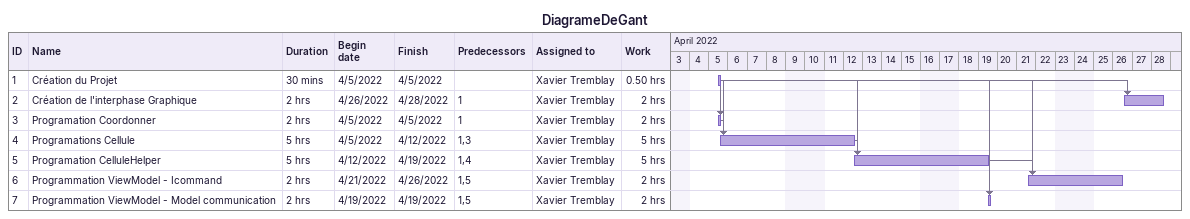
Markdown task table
DiagrameDeGant

| ID | Task | Duration | Start | Finish | Predecessors | Resources | Work (h) |
|---|---|---|---|---|---|---|---|
| 1 | Création du Projet | 30min | 2022-04-05 | 2022-04-05 |  | Xavier Tremblay | 0.50 |
| 2 | Création de l'interphase Graphique | 2h | 2022-04-26 | 2022-04-28 | 1 | Xavier Tremblay | 2 |
| 3 | Programation Coordonner | 2h | 2022-04-05 | 2022-04-05 | 1 | Xavier Tremblay | 2 |
| 4 | Programations Cellule | 5h | 2022-04-05 | 2022-04-12 | 1, 3 | Xavier Tremblay | 5 |
| 5 | Programation CelluleHelper | 5h | 2022-04-12 | 2022-04-19 | 1, 4 | Xavier Tremblay | 5 |
| 6 | Programmation ViewModel - Icommand | 2h | 2022-04-21 | 2022-04-26 | 1, 5 | Xavier Tremblay | 2 |
| 7 | Programmation ViewModel - Model communication | 2h | 2022-04-19 | 2022-04-19 | 1, 5 | Xavier Tremblay | 2 |
